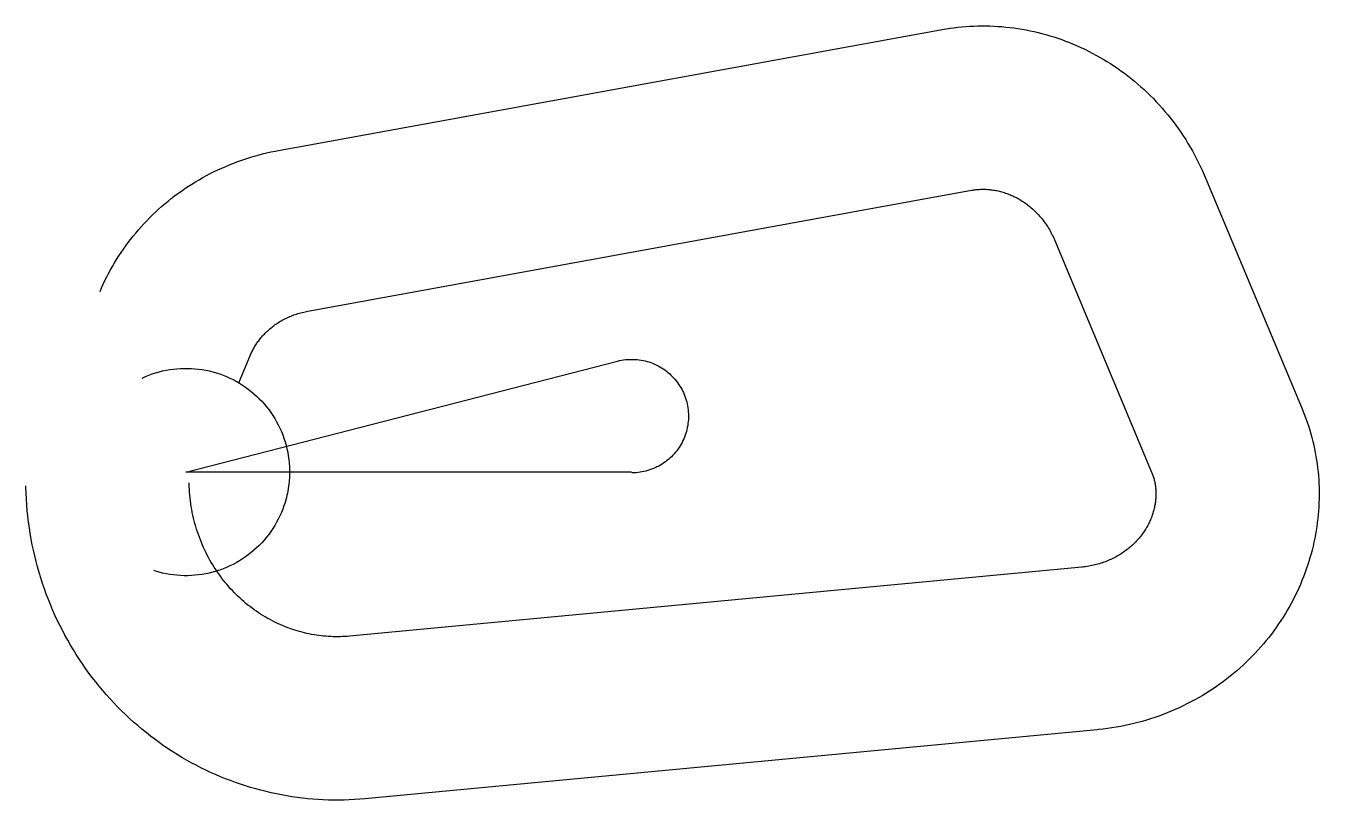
# Model space of a CAD drawing. Header units: metres. Extents: x -4512 to 31933, y -9239 to 12563.
import ezdxf

# ---------------------------------------------------------------- set-up
doc = ezdxf.new("R2010")
doc.units = ezdxf.units.M

msp = doc.modelspace()

# ---------------------------------------------------------------- linework, layer by layer
at = {"layer": 'Boundry', "color": 1}
for p, q in [((2609, 9055), (21312, 12460)), ((28725, 8299), (31455, 1776)), ((3433, 4529), (22136, 7934)), ((24481, 6523), (27212, 0)), ((1486, 2513), (1817, 3296)), ((25245, -2678), (4609, -4623)), ((25677, -7258), (5041, -9202))]:
    msp.add_line(p, q, dxfattribs=at)
at = {"layer": 'NorminalTrack', "color": 1}
msp.add_lwpolyline([(12559, 0), (0, 0), (12164, 3123), (12164, 3123), (12219, 3136), (12273, 3147), (12328, 3156), (12384, 3164), (12439, 3169), (12495, 3172), (12551, 3173), (12607, 3173), (12662, 3170), (12718, 3166), (12773, 3159), (12829, 3151), (12884, 3141), (12938, 3129), (12992, 3115), (13046, 3099), (13098, 3081), (13151, 3061), (13202, 3040), (13253, 3017), (13303, 2992), (13352, 2965), (13400, 2936), (13447, 2906), (13493, 2875), (13538, 2841), (13581, 2807), (13624, 2770), (13665, 2732), (13704, 2693), (13743, 2653), (13780, 2611), (13815, 2568), (13849, 2523), (13881, 2478), (13912, 2431), (13941, 2384), (13969, 2335), (13994, 2285), (14018, 2235), (14040, 2184), (14061, 2132), (14079, 2079), (14096, 2026), (14111, 1972), (14124, 1918), (14135, 1863), (14144, 1808), (14151, 1753), (14156, 1697), (14160, 1641), (14161, 1586), (14160, 1530), (14158, 1474), (14153, 1418), (14147, 1363), (14139, 1308), (14128, 1253), (14116, 1198), (14102, 1144), (14086, 1091), (14068, 1038), (14049, 986), (14027, 934), (14004, 884), (13979, 834), (13952, 785), (13924, 737), (13894, 690), (13862, 644), (13829, 599), (13794, 555), (13758, 513), (13720, 472), (13681, 432), (13640, 394), (13598, 357), (13555, 321), (13511, 287), (13465, 255), (13419, 224), (13371, 195), (13323, 168), (13273, 142), (13223, 118), (13171, 96), (13119, 76), (13067, 57), (13013, 40), (12960, 26), (12905, 13), (12851, 2), (12796, -7), (12740, -15), (12685, -20), (12629, -23), (12573, -25), (12562, -25)], dxfattribs=at)
at = {"layer": 'WindSpiral', "color": 5}
for points in [[(21312, 12460), (21422, 12479), (21532, 12496), (21642, 12511), (21753, 12524), (21865, 12535), (21976, 12545), (22088, 12552), (22201, 12558), (22313, 12561), (22426, 12563), (22539, 12563), (22652, 12560), (22766, 12556), (22879, 12550), (22993, 12541), (23106, 12531), (23220, 12519), (23333, 12504), (23446, 12488), (23560, 12470), (23673, 12450), (23786, 12427), (23899, 12403), (24011, 12377), (24123, 12348), (24235, 12318), (24346, 12286), (24457, 12251), (24568, 12215), (24678, 12177), (24788, 12136), (24897, 12094), (25005, 12050), (25113, 12004), (25221, 11955), (25327, 11905), (25433, 11853), (25538, 11799), (25642, 11743), (25746, 11686), (25848, 11626), (25950, 11564), (26051, 11501), (26151, 11436), (26249, 11369), (26347, 11300), (26444, 11229), (26540, 11156), (26634, 11082), (26727, 11006), (26819, 10928), (26910, 10849), (27000, 10768), (27088, 10685), (27175, 10600), (27261, 10514), (27345, 10426), (27428, 10337), (27509, 10246), (27589, 10153), (27668, 10059), (27745, 9964), (27820, 9867), (27894, 9768), (27966, 9668), (28036, 9567), (28105, 9464), (28172, 9360), (28237, 9255), (28301, 9148), (28363, 9040), (28423, 8931), (28481, 8821), (28537, 8710), (28592, 8597), (28644, 8483), (28695, 8368), (28725, 8299)], [(-2421, 5085), (-2377, 5188), (-2330, 5290), (-2282, 5392), (-2232, 5493), (-2180, 5594), (-2126, 5693), (-2070, 5792), (-2013, 5890), (-1954, 5987), (-1892, 6084), (-1830, 6179), (-1765, 6273), (-1699, 6367), (-1631, 6459), (-1561, 6551), (-1489, 6641), (-1416, 6730), (-1341, 6818), (-1265, 6905), (-1187, 6990), (-1107, 7075), (-1026, 7158), (-943, 7240), (-858, 7320), (-772, 7399), (-685, 7477), (-596, 7553), (-505, 7628), (-413, 7702), (-320, 7773), (-225, 7844), (-129, 7913), (-32, 7980), (67, 8045), (167, 8109), (268, 8172), (370, 8232), (474, 8291), (579, 8349), (685, 8404), (792, 8458), (900, 8510), (1010, 8560), (1120, 8608), (1231, 8654), (1344, 8699), (1457, 8741), (1571, 8782), (1686, 8821), (1802, 8858), (1919, 8893), (2036, 8925), (2154, 8956), (2273, 8985), (2393, 9012), (2513, 9036), (2609, 9055)], [(22136, 7934), (22167, 7939), (22197, 7944), (22228, 7948), (22259, 7952), (22291, 7955), (22323, 7958), (22355, 7960), (22387, 7962), (22419, 7963), (22452, 7963), (22484, 7963), (22517, 7962), (22550, 7961), (22584, 7959), (22617, 7957), (22651, 7954), (22684, 7950), (22718, 7946), (22752, 7941), (22786, 7935), (22820, 7929), (22854, 7923), (22889, 7915), (22923, 7907), (22957, 7898), (22992, 7889), (23026, 7879), (23060, 7869), (23095, 7857), (23129, 7845), (23163, 7833), (23197, 7819), (23232, 7806), (23266, 7791), (23300, 7776), (23334, 7760), (23367, 7743), (23401, 7726), (23435, 7708), (23468, 7689), (23501, 7670), (23534, 7650), (23567, 7629), (23600, 7608), (23632, 7586), (23664, 7563), (23696, 7540), (23728, 7516), (23759, 7491), (23790, 7466), (23821, 7440), (23851, 7413), (23881, 7386), (23911, 7358), (23941, 7329), (23970, 7300), (23998, 7270), (24027, 7240), (24055, 7209), (24082, 7177), (24109, 7144), (24136, 7111), (24162, 7078), (24187, 7044), (24212, 7009), (24237, 6973), (24261, 6938), (24285, 6901), (24308, 6864), (24330, 6826), (24352, 6788), (24373, 6749), (24394, 6710), (24414, 6670), (24434, 6630), (24453, 6589), (24471, 6548), (24481, 6523)], [(1817, 3296), (1829, 3325), (1843, 3355), (1857, 3384), (1871, 3413), (1886, 3442), (1902, 3471), (1918, 3500), (1935, 3529), (1952, 3558), (1971, 3586), (1989, 3614), (2008, 3643), (2028, 3671), (2049, 3698), (2070, 3726), (2091, 3753), (2114, 3780), (2137, 3807), (2160, 3834), (2184, 3860), (2209, 3886), (2234, 3912), (2260, 3937), (2286, 3962), (2313, 3987), (2340, 4011), (2368, 4035), (2397, 4059), (2426, 4082), (2456, 4105), (2486, 4128), (2517, 4150), (2548, 4172), (2580, 4193), (2612, 4213), (2645, 4234), (2679, 4253), (2713, 4273), (2747, 4291), (2782, 4310), (2817, 4327), (2853, 4345), (2889, 4361), (2926, 4377), (2963, 4393), (3001, 4408), (3039, 4422), (3078, 4436), (3117, 4449), (3156, 4461), (3196, 4473), (3236, 4485), (3276, 4495), (3317, 4505), (3358, 4514), (3400, 4523), (3433, 4529)], [(-1234, 2646), (-1141, 2688), (-1046, 2726), (-951, 2761), (-854, 2792), (-756, 2820), (-657, 2845), (-557, 2866), (-457, 2884), (-356, 2898), (-254, 2909), (-153, 2916), (-51, 2919), (51, 2919), (153, 2916), (254, 2909), (356, 2898), (457, 2884), (557, 2866), (657, 2845), (756, 2820), (854, 2792), (951, 2761), (1046, 2726), (1141, 2688), (1234, 2646), (1326, 2602), (1416, 2554), (1504, 2503), (1590, 2449), (1675, 2392), (1757, 2332), (1837, 2269), (1916, 2204), (1991, 2135), (2065, 2065), (2135, 1991), (2204, 1916), (2269, 1837), (2332, 1757), (2392, 1675), (2449, 1590), (2503, 1504), (2554, 1416), (2602, 1326), (2646, 1234), (2688, 1141), (2726, 1046), (2761, 951), (2792, 854), (2820, 756), (2845, 657), (2866, 557), (2884, 457), (2898, 356), (2909, 254), (2916, 153), (2919, 51), (2919, -51), (2916, -153), (2909, -254), (2898, -356), (2884, -457), (2866, -557), (2845, -657), (2820, -756), (2792, -854), (2761, -951), (2726, -1046), (2688, -1141), (2646, -1234), (2602, -1326), (2554, -1416), (2503, -1504), (2449, -1590), (2392, -1675), (2332, -1757), (2269, -1837), (2204, -1916), (2135, -1991), (2065, -2065), (1991, -2135), (1916, -2204), (1837, -2269), (1757, -2332), (1675, -2392), (1590, -2449), (1504, -2503), (1416, -2554), (1326, -2602), (1234, -2646), (1141, -2688), (1046, -2726), (951, -2761), (854, -2792), (756, -2820), (657, -2845), (557, -2866), (457, -2884), (356, -2898), (254, -2909), (153, -2916), (51, -2919), (-51, -2919), (-153, -2916), (-254, -2909), (-356, -2898), (-457, -2884), (-557, -2866), (-657, -2845), (-756, -2820), (-854, -2792), (-902, -2777)], [(31455, 1776), (31495, 1678), (31534, 1579), (31571, 1479), (31606, 1378), (31639, 1277), (31671, 1175), (31701, 1072), (31729, 968), (31756, 864), (31780, 759), (31803, 653), (31824, 547), (31843, 440), (31861, 333), (31876, 226), (31890, 117), (31902, 9), (31912, -100), (31920, -209), (31926, -319), (31930, -428), (31932, -538), (31933, -649), (31931, -759), (31928, -870), (31923, -980), (31915, -1091), (31906, -1202), (31895, -1313), (31882, -1424), (31866, -1534), (31849, -1645), (31830, -1756), (31809, -1866), (31786, -1976), (31761, -2086), (31734, -2196), (31706, -2305), (31675, -2414), (31642, -2523), (31607, -2631), (31571, -2739), (31532, -2846), (31492, -2953), (31449, -3059), (31405, -3164), (31358, -3270), (31310, -3374), (31260, -3478), (31208, -3581), (31154, -3683), (31099, -3784), (31041, -3885), (30982, -3984), (30920, -4083), (30857, -4181), (30792, -4278), (30726, -4374), (30657, -4469), (30587, -4563), (30515, -4656), (30442, -4747), (30366, -4838), (30289, -4927), (30210, -5015), (30130, -5102), (30048, -5188), (29964, -5272), (29879, -5355), (29792, -5437), (29704, -5517), (29614, -5595), (29523, -5673), (29430, -5749), (29336, -5823), (29240, -5895), (29143, -5967), (29044, -6036), (28944, -6104), (28843, -6170), (28741, -6235), (28637, -6298), (28532, -6359), (28426, -6418), (28318, -6476), (28209, -6532), (28100, -6586), (27989, -6638), (27877, -6689), (27764, -6737), (27650, -6783), (27535, -6828), (27420, -6871), (27303, -6911), (27185, -6950), (27067, -6987), (26948, -7021), (26828, -7054), (26707, -7085), (26585, -7113), (26463, -7140), (26341, -7164), (26217, -7186), (26093, -7206), (25969, -7224), (25844, -7240), (25719, -7254), (25677, -7258)], [(27212, 0), (27222, -24), (27231, -48), (27240, -73), (27249, -98), (27257, -123), (27265, -149), (27273, -174), (27280, -201), (27287, -227), (27293, -254), (27299, -281), (27304, -308), (27309, -336), (27314, -364), (27318, -392), (27322, -421), (27325, -449), (27327, -478), (27329, -507), (27331, -537), (27332, -566), (27333, -596), (27333, -626), (27333, -656), (27332, -687), (27330, -717), (27328, -748), (27326, -778), (27322, -809), (27319, -841), (27314, -872), (27310, -903), (27304, -934), (27298, -966), (27292, -997), (27284, -1029), (27277, -1061), (27268, -1092), (27259, -1124), (27250, -1156), (27240, -1188), (27229, -1219), (27217, -1251), (27205, -1283), (27193, -1315), (27179, -1346), (27165, -1378), (27151, -1409), (27136, -1441), (27120, -1472), (27104, -1503), (27086, -1534), (27069, -1565), (27050, -1596), (27031, -1626), (27012, -1657), (26992, -1687), (26971, -1717), (26949, -1747), (26927, -1777), (26904, -1806), (26881, -1835), (26857, -1864), (26832, -1892), (26807, -1921), (26781, -1948), (26755, -1976), (26728, -2003), (26700, -2030), (26672, -2057), (26643, -2083), (26613, -2109), (26583, -2134), (26553, -2159), (26522, -2184), (26490, -2208), (26457, -2232), (26424, -2255), (26391, -2278), (26357, -2300), (26322, -2322), (26287, -2343), (26251, -2364), (26215, -2384), (26179, -2404), (26141, -2423), (26104, -2442), (26066, -2460), (26027, -2477), (25988, -2494), (25948, -2510), (25908, -2526), (25868, -2540), (25827, -2555), (25785, -2568), (25744, -2581), (25701, -2593), (25659, -2605), (25616, -2616), (25573, -2626), (25529, -2636), (25485, -2644), (25441, -2652), (25396, -2659), (25351, -2666), (25306, -2672), (25261, -2677), (25245, -2678)], [(4609, -4623), (4544, -4628), (4478, -4633), (4412, -4636), (4346, -4638), (4279, -4639), (4213, -4639), (4146, -4638), (4079, -4635), (4012, -4632), (3945, -4627), (3878, -4621), (3810, -4614), (3743, -4605), (3675, -4595), (3608, -4585), (3541, -4573), (3473, -4559), (3406, -4545), (3339, -4529), (3271, -4512), (3204, -4494), (3138, -4475), (3071, -4454), (3004, -4433), (2938, -4410), (2872, -4385), (2806, -4360), (2741, -4333), (2675, -4306), (2610, -4276), (2546, -4246), (2482, -4215), (2418, -4182), (2354, -4148), (2292, -4113), (2229, -4077), (2167, -4039), (2105, -4001), (2045, -3961), (1984, -3920), (1924, -3878), (1865, -3835), (1806, -3790), (1748, -3745), (1691, -3698), (1634, -3650), (1578, -3602), (1523, -3552), (1468, -3501), (1415, -3448), (1362, -3395), (1310, -3341), (1258, -3286), (1208, -3229), (1158, -3172), (1109, -3114), (1061, -3054), (1015, -2994), (969, -2933), (924, -2871), (880, -2808), (837, -2743), (795, -2679), (754, -2613), (714, -2546), (675, -2478), (637, -2410), (601, -2341), (565, -2271), (531, -2200), (498, -2129), (466, -2056), (435, -1983), (405, -1910), (377, -1835), (350, -1760), (324, -1685), (299, -1608), (276, -1532), (254, -1454), (233, -1376), (214, -1298), (196, -1219), (179, -1139), (164, -1059), (150, -979), (137, -898), (126, -816), (116, -735), (107, -653), (100, -571), (95, -488), (91, -405), (88, -322), (87, -300)], [(5041, -9202), (4895, -9215), (4749, -9225), (4603, -9232), (4457, -9237), (4310, -9239), (4163, -9239), (4016, -9236), (3869, -9230), (3722, -9222), (3575, -9212), (3427, -9199), (3280, -9183), (3133, -9165), (2986, -9144), (2840, -9120), (2693, -9094), (2547, -9065), (2401, -9034), (2256, -9000), (2111, -8963), (1966, -8924), (1822, -8883), (1679, -8839), (1536, -8792), (1394, -8743), (1252, -8691), (1111, -8636), (972, -8580), (832, -8520), (694, -8458), (557, -8394), (421, -8327), (285, -8258), (151, -8186), (18, -8112), (-114, -8036), (-245, -7957), (-374, -7875), (-502, -7792), (-629, -7706), (-755, -7617), (-879, -7527), (-1001, -7434), (-1123, -7339), (-1242, -7242), (-1360, -7142), (-1477, -7040), (-1592, -6937), (-1705, -6831), (-1816, -6723), (-1926, -6613), (-2034, -6501), (-2140, -6386), (-2244, -6270), (-2346, -6152), (-2446, -6032), (-2544, -5911), (-2641, -5787), (-2735, -5661), (-2827, -5534), (-2917, -5405), (-3004, -5275), (-3090, -5142), (-3173, -5008), (-3254, -4873), (-3333, -4735), (-3410, -4597), (-3484, -4457), (-3556, -4315), (-3625, -4172), (-3692, -4028), (-3757, -3882), (-3819, -3735), (-3878, -3587), (-3935, -3438), (-3989, -3287), (-4041, -3135), (-4091, -2983), (-4137, -2829), (-4181, -2674), (-4223, -2519), (-4261, -2362), (-4297, -2205), (-4331, -2047), (-4361, -1888), (-4389, -1729), (-4414, -1568), (-4436, -1408), (-4456, -1246), (-4472, -1084), (-4486, -922), (-4497, -759), (-4505, -596), (-4511, -433), (-4512, -390)]]:
    msp.add_lwpolyline(points, dxfattribs=at)

doc.saveas('drawing.dxf')
